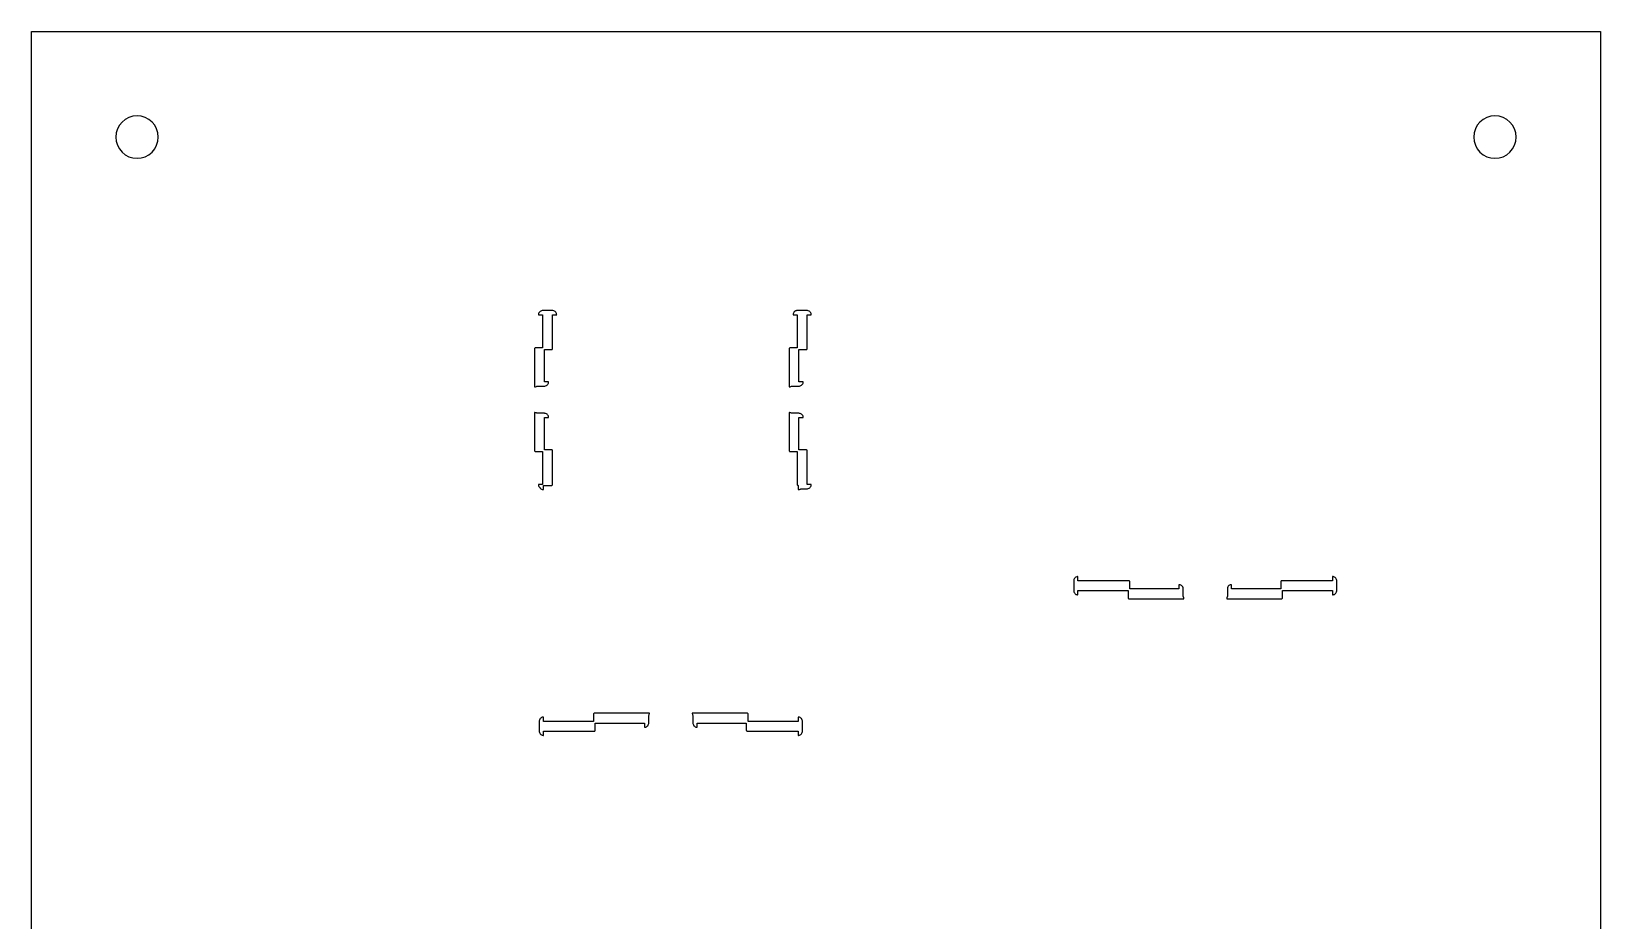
# Model space of a CAD drawing. Header units: millimetres. Extents: x 68 to 252, y 288 to 712.
# Drawn here: x 67.5 to 252.5, y 607.7 to 712.5 of the extents above; entities that cross this region are included whole.
import ezdxf

# ---------------------------------------------------------------- set-up
doc = ezdxf.new("R2010")
doc.units = ezdxf.units.MM

msp = doc.modelspace()

# ---------------------------------------------------------------- linework, layer by layer
for p, q in [((67.55, 287.55), (67.55, 712.45)), ((67.55, 712.45), (252.45, 712.45)), ((252.45, 712.45), (252.45, 287.55)), ((77.69, 700.96), (77.55, 700.49)), ((77.92, 701.39), (77.69, 700.96)), ((78.23, 701.77), (77.92, 701.39)), ((78.61, 702.08), (78.23, 701.77)), ((79.04, 702.31), (78.61, 702.08)), ((79.51, 702.45), (79.04, 702.31)), ((80, 702.5), (79.51, 702.45)), ((80.49, 702.45), (80, 702.5)), ((80.96, 702.31), (80.49, 702.45)), ((81.39, 702.08), (80.96, 702.31)), ((81.77, 701.77), (81.39, 702.08)), ((82.08, 701.39), (81.77, 701.77)), ((82.31, 700.96), (82.08, 701.39)), ((82.45, 700.49), (82.31, 700.96)), ((237.69, 700.96), (237.55, 700.49)), ((237.92, 701.39), (237.69, 700.96)), ((238.23, 701.77), (237.92, 701.39)), ((238.61, 702.08), (238.23, 701.77)), ((239.04, 702.31), (238.61, 702.08)), ((239.51, 702.45), (239.04, 702.31)), ((240, 702.5), (239.51, 702.45)), ((240.49, 702.45), (240, 702.5)), ((240.96, 702.31), (240.49, 702.45)), ((241.39, 702.08), (240.96, 702.31)), ((241.77, 701.77), (241.39, 702.08)), ((242.08, 701.39), (241.77, 701.77)), ((242.31, 700.96), (242.08, 701.39)), ((242.45, 700.49), (242.31, 700.96)), ((77.55, 700.49), (77.5, 700)), ((77.5, 700), (77.55, 699.51)), ((77.55, 699.51), (77.69, 699.04)), ((77.69, 699.04), (77.92, 698.61)), ((82.08, 698.61), (82.31, 699.04)), ((82.31, 699.04), (82.45, 699.51)), ((82.5, 700), (82.45, 700.49)), ((82.45, 699.51), (82.5, 700)), ((82.5, 700), (82.5, 700)), ((237.55, 700.49), (237.5, 700)), ((237.5, 700), (237.55, 699.51)), ((237.55, 699.51), (237.69, 699.04)), ((237.69, 699.04), (237.92, 698.61)), ((242.08, 698.61), (242.31, 699.04)), ((242.31, 699.04), (242.45, 699.51)), ((242.5, 700), (242.45, 700.49)), ((242.45, 699.51), (242.5, 700)), ((242.5, 700), (242.5, 700)), ((77.92, 698.61), (78.23, 698.23)), ((78.23, 698.23), (78.61, 697.92)), ((78.61, 697.92), (79.04, 697.69)), ((79.04, 697.69), (79.51, 697.55)), ((79.51, 697.55), (80, 697.5)), ((80, 697.5), (80.49, 697.55)), ((80.49, 697.55), (80.96, 697.69)), ((80.96, 697.69), (81.39, 697.92)), ((81.39, 697.92), (81.77, 698.23)), ((81.77, 698.23), (82.08, 698.61)), ((237.92, 698.61), (238.23, 698.23)), ((238.23, 698.23), (238.61, 697.92)), ((238.61, 697.92), (239.04, 697.69)), ((239.04, 697.69), (239.51, 697.55)), ((239.51, 697.55), (240, 697.5)), ((240, 697.5), (240.49, 697.55)), ((240.49, 697.55), (240.96, 697.69)), ((240.96, 697.69), (241.39, 697.92)), ((241.39, 697.92), (241.77, 698.23)), ((241.77, 698.23), (242.08, 698.61)), ((127.32, 679.2), (127.3, 679.11)), ((127.3, 679.11), (127.3, 679.11)), ((127.3, 679.11), (127.3, 679.06)), ((127.3, 679.06), (127.79, 679.06)), ((127.35, 679.29), (127.32, 679.2)), ((127.32, 679.2), (127.32, 679.2)), ((127.41, 679.37), (127.35, 679.29)), ((127.35, 679.29), (127.35, 679.29)), ((127.48, 679.44), (127.41, 679.37)), ((127.41, 679.37), (127.41, 679.37)), ((127.56, 679.5), (127.48, 679.44)), ((127.48, 679.44), (127.48, 679.44)), ((127.65, 679.53), (127.56, 679.5)), ((127.56, 679.5), (127.56, 679.5)), ((127.75, 679.55), (127.65, 679.53)), ((127.65, 679.53), (127.65, 679.53)), ((127.8, 679.56), (127.75, 679.55)), ((127.75, 679.55), (127.75, 679.55)), ((127.79, 679.06), (127.79, 675.16)), ((127.99, 679.56), (127.8, 679.56)), ((128.73, 679.56), (127.99, 679.56)), ((128.83, 679.56), (128.73, 679.56)), ((128.95, 679.56), (128.83, 679.56)), ((129, 679.55), (128.95, 679.56)), ((128.95, 679.06), (129.45, 679.06)), ((128.95, 675.06), (128.95, 679.06)), ((128.95, 679.06), (128.95, 679.06)), ((129.09, 679.53), (129, 679.55)), ((129, 679.55), (129, 679.55)), ((129.18, 679.5), (129.09, 679.53)), ((129.09, 679.53), (129.09, 679.53)), ((129.26, 679.44), (129.18, 679.5)), ((129.18, 679.5), (129.18, 679.5)), ((129.33, 679.37), (129.26, 679.44)), ((129.26, 679.44), (129.26, 679.44)), ((129.39, 679.29), (129.33, 679.37)), ((129.33, 679.37), (129.33, 679.37)), ((129.42, 679.2), (129.39, 679.29)), ((129.39, 679.29), (129.39, 679.29)), ((129.44, 679.11), (129.42, 679.2)), ((129.42, 679.2), (129.42, 679.2)), ((129.45, 679.06), (129.44, 679.11)), ((129.44, 679.11), (129.44, 679.11)), ((157.31, 679.15), (157.3, 679.15)), ((157.3, 679.15), (157.3, 679.15)), ((157.3, 679.15), (157.3, 679.15)), ((157.3, 679.15), (157.3, 679.15)), ((157.3, 679.15), (157.3, 679.08)), ((157.3, 679.08), (157.3, 679.08)), ((157.3, 679.08), (157.3, 679.06)), ((157.3, 679.06), (157.79, 679.06)), ((157.3, 679.06), (157.3, 679.06)), ((157.33, 679.24), (157.31, 679.18)), ((157.31, 679.18), (157.31, 679.18)), ((157.31, 679.18), (157.31, 679.15)), ((157.35, 679.27), (157.33, 679.25)), ((157.33, 679.25), (157.33, 679.24)), ((157.33, 679.24), (157.33, 679.24)), ((157.33, 679.24), (157.33, 679.24)), ((157.33, 679.24), (157.33, 679.24)), ((157.37, 679.32), (157.35, 679.27)), ((157.35, 679.27), (157.35, 679.27)), ((157.38, 679.33), (157.37, 679.32)), ((157.37, 679.32), (157.37, 679.32)), ((157.4, 679.36), (157.38, 679.33)), ((157.38, 679.33), (157.38, 679.33)), ((157.38, 679.33), (157.38, 679.33)), ((157.43, 679.39), (157.4, 679.36)), ((157.4, 679.36), (157.4, 679.36)), ((157.44, 679.4), (157.43, 679.39)), ((157.43, 679.39), (157.43, 679.39)), ((157.46, 679.43), (157.44, 679.41)), ((157.44, 679.41), (157.44, 679.4)), ((157.44, 679.4), (157.44, 679.4)), ((157.49, 679.45), (157.46, 679.43)), ((157.46, 679.43), (157.46, 679.43)), ((157.51, 679.46), (157.49, 679.45)), ((157.49, 679.45), (157.49, 679.45)), ((157.52, 679.47), (157.51, 679.46)), ((157.51, 679.46), (157.51, 679.46)), ((157.54, 679.48), (157.52, 679.47)), ((157.57, 679.5), (157.54, 679.48)), ((157.54, 679.48), (157.54, 679.48)), ((157.59, 679.51), (157.57, 679.5)), ((157.57, 679.5), (157.57, 679.5)), ((157.6, 679.52), (157.59, 679.51)), ((157.59, 679.51), (157.59, 679.51)), ((157.62, 679.52), (157.6, 679.52)), ((157.66, 679.54), (157.62, 679.52)), ((157.62, 679.52), (157.62, 679.52)), ((157.69, 679.54), (157.66, 679.54)), ((157.66, 679.54), (157.66, 679.54)), ((157.7, 679.55), (157.69, 679.54)), ((157.69, 679.54), (157.69, 679.54)), ((157.71, 679.55), (157.7, 679.55)), ((157.75, 679.55), (157.71, 679.55)), ((157.71, 679.55), (157.71, 679.55)), ((157.8, 679.56), (157.75, 679.55)), ((157.75, 679.55), (157.75, 679.55)), ((157.79, 679.06), (157.79, 675.16)), ((157.89, 679.56), (157.8, 679.56)), ((158.95, 679.56), (157.89, 679.56)), ((159, 679.55), (158.95, 679.56)), ((158.95, 675.06), (158.95, 679.06)), ((158.95, 679.06), (159.45, 679.06)), ((159.09, 679.53), (159, 679.55)), ((159, 679.55), (159, 679.55)), ((159.18, 679.5), (159.09, 679.53)), ((159.09, 679.53), (159.09, 679.53)), ((159.26, 679.44), (159.18, 679.5)), ((159.18, 679.5), (159.18, 679.5)), ((159.33, 679.37), (159.26, 679.44)), ((159.26, 679.44), (159.26, 679.44)), ((159.39, 679.29), (159.33, 679.37)), ((159.33, 679.37), (159.33, 679.37)), ((159.42, 679.2), (159.39, 679.29)), ((159.39, 679.29), (159.39, 679.29)), ((159.44, 679.11), (159.42, 679.2)), ((159.42, 679.2), (159.42, 679.2)), ((159.45, 679.06), (159.44, 679.11)), ((159.44, 679.11), (159.44, 679.11)), ((126.85, 675.1), (126.84, 675.08)), ((126.84, 675.08), (126.84, 675.06)), ((126.84, 675.06), (126.84, 670.58)), ((126.86, 675.11), (126.85, 675.1)), ((126.87, 675.13), (126.86, 675.11)), ((126.89, 675.14), (126.87, 675.13)), ((126.9, 675.15), (126.89, 675.14)), ((126.92, 675.16), (126.9, 675.15)), ((126.94, 675.16), (126.92, 675.16)), ((127.79, 675.16), (126.94, 675.16)), ((127.99, 671.16), (127.99, 674.96)), ((127.99, 674.96), (128.85, 674.96)), ((128.85, 674.96), (128.87, 674.96)), ((128.87, 674.96), (128.89, 674.97)), ((128.89, 674.97), (128.9, 674.97)), ((128.9, 674.97), (128.92, 674.99)), ((128.92, 674.99), (128.93, 675)), ((128.93, 675), (128.94, 675.02)), ((128.94, 675.02), (128.95, 675.04)), ((128.95, 675.04), (128.95, 675.06)), ((156.85, 675.1), (156.84, 675.08)), ((156.84, 675.08), (156.84, 675.06)), ((156.84, 675.06), (156.84, 670.58)), ((156.86, 675.11), (156.85, 675.1)), ((156.87, 675.13), (156.86, 675.11)), ((156.89, 675.14), (156.87, 675.13)), ((156.9, 675.15), (156.89, 675.14)), ((156.92, 675.16), (156.9, 675.15)), ((156.94, 675.16), (156.92, 675.16)), ((157.79, 675.16), (156.94, 675.16)), ((157.99, 671.16), (157.99, 674.96)), ((157.99, 674.96), (158.85, 674.96)), ((158.85, 674.96), (158.87, 674.96)), ((158.87, 674.96), (158.89, 674.97)), ((158.89, 674.97), (158.9, 674.97)), ((158.9, 674.97), (158.92, 674.99)), ((158.92, 674.99), (158.93, 675)), ((158.93, 675), (158.94, 675.02)), ((158.94, 675.02), (158.95, 675.04)), ((158.95, 675.04), (158.95, 675.06)), ((126.84, 670.58), (126.84, 670.58)), ((126.84, 670.58), (126.86, 670.58)), ((126.86, 670.58), (126.96, 670.59)), ((126.86, 670.58), (126.86, 670.58)), ((126.96, 670.59), (127.05, 670.62)), ((126.96, 670.59), (126.96, 670.59)), ((127.05, 670.62), (127.11, 670.66)), ((127.05, 670.62), (127.05, 670.62)), ((127.11, 670.66), (127.11, 670.66)), ((127.11, 670.66), (127.11, 670.66)), ((127.11, 670.66), (127.11, 670.66)), ((127.11, 670.66), (127.99, 670.66)), ((128.49, 671.16), (127.99, 671.16)), ((127.99, 670.66), (128.04, 670.66)), ((128.04, 670.66), (128.14, 670.68)), ((128.04, 670.66), (128.04, 670.66)), ((128.14, 670.68), (128.23, 670.72)), ((128.14, 670.68), (128.14, 670.68)), ((128.23, 670.72), (128.31, 670.77)), ((128.23, 670.72), (128.23, 670.72)), ((128.31, 670.77), (128.38, 670.84)), ((128.31, 670.77), (128.31, 670.77)), ((128.38, 670.84), (128.43, 670.92)), ((128.38, 670.84), (128.38, 670.84)), ((128.43, 670.92), (128.47, 671.01)), ((128.43, 670.92), (128.43, 670.92)), ((128.47, 671.01), (128.49, 671.11)), ((128.47, 671.01), (128.47, 671.01)), ((128.49, 671.11), (128.49, 671.16)), ((128.49, 671.11), (128.49, 671.11)), ((156.84, 670.58), (156.84, 670.58)), ((156.84, 670.58), (156.86, 670.58)), ((156.86, 670.58), (156.96, 670.59)), ((156.86, 670.58), (156.86, 670.58)), ((156.96, 670.59), (157.05, 670.62)), ((156.96, 670.59), (156.96, 670.59)), ((157.05, 670.62), (157.11, 670.66)), ((157.05, 670.62), (157.05, 670.62)), ((157.11, 670.66), (157.11, 670.66)), ((157.11, 670.66), (157.11, 670.66)), ((157.11, 670.66), (157.11, 670.66)), ((157.11, 670.66), (157.99, 670.66)), ((158.49, 671.16), (157.99, 671.16)), ((157.99, 670.66), (158.04, 670.66)), ((158.04, 670.66), (158.14, 670.68)), ((158.04, 670.66), (158.04, 670.66)), ((158.14, 670.68), (158.23, 670.72)), ((158.14, 670.68), (158.14, 670.68)), ((158.23, 670.72), (158.31, 670.77)), ((158.23, 670.72), (158.23, 670.72)), ((158.31, 670.77), (158.38, 670.84)), ((158.31, 670.77), (158.31, 670.77)), ((158.38, 670.84), (158.43, 670.92)), ((158.38, 670.84), (158.38, 670.84)), ((158.43, 670.92), (158.47, 671.01)), ((158.43, 670.92), (158.43, 670.92)), ((158.47, 671.01), (158.49, 671.11)), ((158.47, 671.01), (158.47, 671.01)), ((158.49, 671.11), (158.49, 671.16)), ((158.49, 671.11), (158.49, 671.11)), ((126.86, 667.54), (126.84, 667.54)), ((126.84, 667.54), (126.84, 667.54)), ((126.84, 667.54), (126.84, 663.06)), ((126.96, 667.52), (126.86, 667.54)), ((126.86, 667.54), (126.86, 667.54)), ((127.05, 667.49), (126.96, 667.52)), ((126.96, 667.52), (126.96, 667.52)), ((156.84, 667.54), (156.84, 663.06)), ((156.86, 667.54), (156.84, 667.54)), ((156.84, 667.54), (156.84, 667.54)), ((156.84, 667.54), (156.84, 667.54)), ((156.96, 667.52), (156.86, 667.54)), ((156.86, 667.54), (156.86, 667.54)), ((157.05, 667.49), (156.96, 667.52)), ((156.96, 667.52), (156.96, 667.52)), ((127.11, 667.46), (127.05, 667.49)), ((127.05, 667.49), (127.05, 667.49)), ((127.99, 667.46), (127.11, 667.46)), ((127.11, 667.46), (127.11, 667.46)), ((127.11, 667.46), (127.11, 667.46)), ((127.11, 667.46), (127.11, 667.46)), ((128.04, 667.45), (127.99, 667.46)), ((127.99, 663.16), (127.99, 666.96)), ((127.99, 666.96), (128.49, 666.96)), ((128.14, 667.43), (128.04, 667.45)), ((128.04, 667.45), (128.04, 667.45)), ((128.23, 667.4), (128.14, 667.43)), ((128.14, 667.43), (128.14, 667.43)), ((128.31, 667.34), (128.23, 667.4)), ((128.23, 667.4), (128.23, 667.4)), ((128.38, 667.27), (128.31, 667.34)), ((128.31, 667.34), (128.31, 667.34)), ((128.43, 667.19), (128.38, 667.27)), ((128.38, 667.27), (128.38, 667.27)), ((128.47, 667.1), (128.43, 667.19)), ((128.43, 667.19), (128.43, 667.19)), ((128.49, 667.01), (128.47, 667.1)), ((128.47, 667.1), (128.47, 667.1)), ((128.49, 666.96), (128.49, 667.01)), ((128.49, 667.01), (128.49, 667.01)), ((157.11, 667.46), (157.05, 667.49)), ((157.05, 667.49), (157.05, 667.49)), ((157.99, 667.46), (157.11, 667.46)), ((157.11, 667.46), (157.11, 667.46)), ((157.11, 667.46), (157.11, 667.46)), ((157.11, 667.46), (157.11, 667.46)), ((158.04, 667.45), (157.99, 667.46)), ((157.99, 663.16), (157.99, 666.96)), ((157.99, 666.96), (158.49, 666.96)), ((158.14, 667.43), (158.04, 667.45)), ((158.04, 667.45), (158.04, 667.45)), ((158.23, 667.4), (158.14, 667.43)), ((158.14, 667.43), (158.14, 667.43)), ((158.31, 667.34), (158.23, 667.4)), ((158.23, 667.4), (158.23, 667.4)), ((158.38, 667.27), (158.31, 667.34)), ((158.31, 667.34), (158.31, 667.34)), ((158.43, 667.19), (158.38, 667.27)), ((158.38, 667.27), (158.38, 667.27)), ((158.47, 667.1), (158.43, 667.19)), ((158.43, 667.19), (158.43, 667.19)), ((158.49, 667.01), (158.47, 667.1)), ((158.47, 667.1), (158.47, 667.1)), ((158.49, 666.96), (158.49, 667.01)), ((158.49, 667.01), (158.49, 667.01)), ((126.84, 663.06), (126.84, 663.04)), ((126.84, 663.04), (126.85, 663.02)), ((126.85, 663.02), (126.86, 663)), ((126.86, 663), (126.87, 662.99)), ((126.87, 662.99), (126.89, 662.97)), ((126.89, 662.97), (126.9, 662.97)), ((126.9, 662.97), (126.92, 662.96)), ((126.92, 662.96), (126.94, 662.96)), ((126.94, 662.96), (127.79, 662.96)), ((127.79, 662.96), (127.79, 659.06)), ((128.85, 663.16), (127.99, 663.16)), ((128.87, 663.16), (128.85, 663.16)), ((128.89, 663.15), (128.87, 663.16)), ((128.9, 663.14), (128.89, 663.15)), ((128.92, 663.13), (128.9, 663.14)), ((128.93, 663.11), (128.92, 663.13)), ((128.94, 663.1), (128.93, 663.11)), ((128.95, 663.08), (128.94, 663.1)), ((128.95, 663.06), (128.95, 663.08)), ((128.95, 659.06), (128.95, 663.06)), ((156.84, 663.06), (156.84, 663.04)), ((156.84, 663.04), (156.85, 663.02)), ((156.85, 663.02), (156.86, 663)), ((156.86, 663), (156.87, 662.99)), ((156.87, 662.99), (156.89, 662.97)), ((156.89, 662.97), (156.9, 662.97)), ((156.9, 662.97), (156.92, 662.96)), ((156.92, 662.96), (156.94, 662.96)), ((156.94, 662.96), (157.79, 662.96)), ((157.79, 662.96), (157.79, 659.06)), ((158.85, 663.16), (157.99, 663.16)), ((158.87, 663.16), (158.85, 663.16)), ((158.89, 663.15), (158.87, 663.16)), ((158.9, 663.14), (158.89, 663.15)), ((158.92, 663.13), (158.9, 663.14)), ((158.93, 663.11), (158.92, 663.13)), ((158.94, 663.1), (158.93, 663.11)), ((158.95, 663.08), (158.94, 663.1)), ((158.95, 663.06), (158.95, 663.08)), ((158.95, 659.06), (158.95, 663.06)), ((127.79, 659.06), (127.3, 659.06)), ((127.3, 659.06), (127.3, 659.01)), ((127.3, 659.01), (127.3, 659.01)), ((127.3, 659.01), (127.32, 658.91)), ((127.32, 658.91), (127.32, 658.91)), ((127.32, 658.91), (127.35, 658.82)), ((127.35, 658.82), (127.35, 658.82)), ((127.35, 658.82), (127.41, 658.74)), ((127.41, 658.74), (127.41, 658.74)), ((127.41, 658.74), (127.48, 658.67)), ((127.48, 658.67), (127.48, 658.67)), ((127.48, 658.67), (127.5, 658.66)), ((127.5, 658.66), (127.5, 658.66)), ((127.5, 658.66), (127.5, 658.66)), ((127.5, 658.66), (127.51, 658.64)), ((127.51, 658.64), (127.51, 658.64)), ((127.51, 658.64), (127.58, 658.57)), ((127.58, 658.57), (127.58, 658.57)), ((127.58, 658.57), (127.66, 658.52)), ((127.66, 658.52), (127.66, 658.52)), ((127.66, 658.52), (127.75, 658.48)), ((127.75, 658.48), (127.75, 658.48)), ((127.75, 658.48), (127.85, 658.46)), ((127.85, 658.46), (127.85, 658.46)), ((127.85, 658.46), (127.89, 658.46)), ((127.89, 658.46), (127.89, 658.96)), ((127.89, 658.96), (128.85, 658.96)), ((127.89, 658.46), (127.89, 658.46)), ((128.85, 658.96), (128.87, 658.96)), ((128.87, 658.96), (128.89, 658.97)), ((128.89, 658.97), (128.9, 658.97)), ((128.9, 658.97), (128.92, 658.99)), ((128.92, 658.99), (128.93, 659)), ((128.93, 659), (128.94, 659.02)), ((128.94, 659.02), (128.95, 659.04)), ((128.95, 659.04), (128.95, 659.06)), ((157.79, 659.06), (157.8, 659.04)), ((157.8, 659.04), (157.8, 659.02)), ((157.8, 659.02), (157.81, 659)), ((157.81, 659), (157.82, 658.99)), ((157.82, 658.99), (157.84, 658.97)), ((157.84, 658.97), (157.86, 658.97)), ((157.86, 658.97), (157.88, 658.96)), ((157.88, 658.96), (157.89, 658.96)), ((157.89, 658.96), (157.89, 658.46)), ((157.89, 658.46), (157.98, 658.47)), ((157.98, 658.47), (158.07, 658.49)), ((157.98, 658.47), (157.98, 658.47)), ((158.07, 658.49), (158.16, 658.53)), ((158.07, 658.49), (158.07, 658.49)), ((158.16, 658.53), (158.19, 658.56)), ((158.16, 658.53), (158.16, 658.53)), ((158.19, 658.56), (158.19, 658.56)), ((158.19, 658.56), (158.19, 658.56)), ((158.19, 658.56), (158.19, 658.56)), ((158.19, 658.56), (158.95, 658.56)), ((159.45, 659.06), (158.95, 659.06)), ((158.95, 658.56), (159, 658.56)), ((159, 658.56), (159.09, 658.58)), ((159, 658.56), (159, 658.56)), ((159.09, 658.58), (159.18, 658.62)), ((159.09, 658.58), (159.09, 658.58)), ((159.18, 658.62), (159.26, 658.67)), ((159.18, 658.62), (159.18, 658.62)), ((159.26, 658.67), (159.33, 658.74)), ((159.26, 658.67), (159.26, 658.67)), ((159.33, 658.74), (159.39, 658.82)), ((159.33, 658.74), (159.33, 658.74)), ((159.39, 658.82), (159.42, 658.91)), ((159.39, 658.82), (159.39, 658.82)), ((159.42, 658.91), (159.44, 659.01)), ((159.42, 658.91), (159.42, 658.91)), ((159.44, 659.01), (159.45, 659.06)), ((159.44, 659.01), (159.44, 659.01)), ((190.39, 647.86), (190.37, 647.77)), ((190.37, 647.77), (190.37, 647.77)), ((190.37, 647.77), (190.37, 647.72)), ((190.37, 647.72), (190.37, 646.57)), ((190.43, 647.95), (190.39, 647.86)), ((190.39, 647.86), (190.39, 647.86)), ((190.48, 648.03), (190.43, 647.95)), ((190.43, 647.95), (190.43, 647.95)), ((190.55, 648.1), (190.48, 648.03)), ((190.48, 648.03), (190.48, 648.03)), ((190.63, 648.16), (190.55, 648.1)), ((190.55, 648.1), (190.55, 648.1)), ((190.72, 648.19), (190.63, 648.16)), ((190.63, 648.16), (190.63, 648.16)), ((190.82, 648.21), (190.72, 648.19)), ((190.72, 648.19), (190.72, 648.19)), ((190.87, 648.22), (190.82, 648.21)), ((190.82, 648.21), (190.82, 648.21)), ((190.87, 647.72), (190.87, 648.22)), ((196.87, 647.72), (190.87, 647.72)), ((196.89, 647.72), (196.87, 647.72)), ((196.91, 647.71), (196.89, 647.72)), ((196.92, 647.7), (196.91, 647.71)), ((196.94, 647.69), (196.92, 647.7)), ((196.95, 647.67), (196.94, 647.69)), ((196.96, 647.66), (196.95, 647.67)), ((196.97, 647.64), (196.96, 647.66)), ((196.97, 647.62), (196.97, 647.64)), ((196.97, 646.76), (196.97, 647.62)), ((202.77, 647.26), (202.77, 646.76)), ((202.82, 647.26), (202.77, 647.26)), ((202.77, 647.26), (202.77, 647.26)), ((202.91, 647.24), (202.82, 647.26)), ((202.82, 647.26), (202.82, 647.26)), ((203, 647.2), (202.91, 647.24)), ((202.91, 647.24), (202.91, 647.24)), ((203.08, 647.15), (203, 647.2)), ((203, 647.2), (203, 647.2)), ((208.73, 647.2), (208.65, 647.15)), ((208.82, 647.24), (208.73, 647.2)), ((208.73, 647.2), (208.73, 647.2)), ((208.92, 647.26), (208.82, 647.24)), ((208.82, 647.24), (208.82, 647.24)), ((208.97, 647.26), (208.92, 647.26)), ((208.92, 647.26), (208.92, 647.26)), ((208.97, 646.76), (208.97, 647.26)), ((214.78, 647.66), (214.77, 647.64)), ((214.77, 647.64), (214.77, 647.62)), ((214.77, 647.62), (214.77, 646.76)), ((214.79, 647.67), (214.78, 647.66)), ((214.8, 647.69), (214.79, 647.67)), ((214.81, 647.7), (214.8, 647.69)), ((214.83, 647.71), (214.81, 647.7)), ((214.85, 647.72), (214.83, 647.71)), ((214.87, 647.72), (214.85, 647.72)), ((220.87, 647.72), (214.87, 647.72)), ((220.87, 648.22), (220.87, 647.72)), ((220.92, 648.21), (220.87, 648.22)), ((220.87, 648.22), (220.87, 648.22)), ((221.01, 648.19), (220.92, 648.21)), ((220.92, 648.21), (220.92, 648.21)), ((221.1, 648.16), (221.01, 648.19)), ((221.01, 648.19), (221.01, 648.19)), ((221.18, 648.1), (221.1, 648.16)), ((221.1, 648.16), (221.1, 648.16)), ((221.25, 648.03), (221.18, 648.1)), ((221.18, 648.1), (221.18, 648.1)), ((221.31, 647.95), (221.25, 648.03)), ((221.25, 648.03), (221.25, 648.03)), ((221.35, 647.86), (221.31, 647.95)), ((221.31, 647.95), (221.31, 647.95)), ((221.36, 647.77), (221.35, 647.86)), ((221.35, 647.86), (221.35, 647.86)), ((221.37, 647.72), (221.36, 647.77)), ((221.36, 647.77), (221.36, 647.77)), ((221.37, 646.57), (221.37, 647.72)), ((190.37, 646.57), (190.37, 646.52)), ((190.37, 646.52), (190.37, 646.52)), ((190.37, 646.52), (190.39, 646.42)), ((190.39, 646.42), (190.39, 646.42)), ((190.39, 646.42), (190.43, 646.33)), ((190.43, 646.33), (190.43, 646.33)), ((190.43, 646.33), (190.48, 646.25)), ((190.48, 646.25), (190.48, 646.25)), ((190.48, 646.25), (190.55, 646.18)), ((190.55, 646.18), (190.55, 646.18)), ((190.55, 646.18), (190.63, 646.12)), ((190.63, 646.12), (190.63, 646.12)), ((190.63, 646.12), (190.72, 646.09)), ((190.72, 646.09), (190.72, 646.09)), ((190.72, 646.09), (190.82, 646.07)), ((190.82, 646.07), (190.82, 646.07)), ((190.82, 646.07), (190.87, 646.07)), ((190.87, 646.07), (190.87, 646.56)), ((190.87, 646.56), (196.77, 646.56)), ((196.77, 646.56), (196.77, 645.71)), ((196.77, 645.71), (196.77, 645.69)), ((196.77, 645.69), (196.78, 645.67)), ((196.78, 645.67), (196.79, 645.66)), ((196.79, 645.66), (196.8, 645.64)), ((196.8, 645.64), (196.81, 645.63)), ((196.81, 645.63), (196.83, 645.62)), ((196.83, 645.62), (196.85, 645.61)), ((196.85, 645.61), (196.87, 645.61)), ((196.87, 645.61), (203.35, 645.61)), ((202.77, 646.76), (196.97, 646.76)), ((203.15, 647.08), (203.08, 647.15)), ((203.08, 647.15), (203.08, 647.15)), ((203.21, 647), (203.15, 647.08)), ((203.15, 647.08), (203.15, 647.08)), ((203.25, 646.91), (203.21, 647)), ((203.21, 647), (203.21, 647)), ((203.26, 646.81), (203.25, 646.91)), ((203.25, 646.91), (203.25, 646.91)), ((203.27, 646.76), (203.26, 646.81)), ((203.26, 646.81), (203.26, 646.81)), ((203.27, 645.88), (203.27, 646.76)), ((203.3, 645.82), (203.27, 645.88)), ((203.27, 645.88), (203.27, 645.88)), ((203.27, 645.88), (203.27, 645.88)), ((203.27, 645.88), (203.27, 645.88)), ((203.33, 645.73), (203.3, 645.82)), ((203.3, 645.82), (203.3, 645.82)), ((203.35, 645.63), (203.33, 645.73)), ((203.33, 645.73), (203.33, 645.73)), ((203.35, 645.61), (203.35, 645.63)), ((203.35, 645.63), (203.35, 645.63)), ((203.35, 645.61), (203.35, 645.61)), ((208.4, 645.73), (208.39, 645.63)), ((208.39, 645.63), (208.39, 645.63)), ((208.39, 645.63), (208.39, 645.61)), ((208.39, 645.61), (208.39, 645.61)), ((208.39, 645.61), (214.87, 645.61)), ((208.43, 645.82), (208.4, 645.73)), ((208.4, 645.73), (208.4, 645.73)), ((208.47, 645.88), (208.43, 645.82)), ((208.43, 645.82), (208.43, 645.82)), ((208.49, 646.91), (208.47, 646.81)), ((208.47, 646.81), (208.47, 646.81)), ((208.47, 646.81), (208.47, 646.76)), ((208.47, 646.76), (208.47, 645.88)), ((208.47, 645.88), (208.47, 645.88)), ((208.47, 645.88), (208.47, 645.88)), ((208.47, 645.88), (208.47, 645.88)), ((208.53, 647), (208.49, 646.91)), ((208.49, 646.91), (208.49, 646.91)), ((208.58, 647.08), (208.53, 647)), ((208.53, 647), (208.53, 647)), ((208.65, 647.15), (208.58, 647.08)), ((208.58, 647.08), (208.58, 647.08)), ((208.65, 647.15), (208.65, 647.15)), ((214.77, 646.76), (208.97, 646.76)), ((214.87, 645.61), (214.89, 645.61)), ((214.89, 645.61), (214.91, 645.62)), ((214.91, 645.62), (214.92, 645.63)), ((214.92, 645.63), (214.94, 645.64)), ((214.94, 645.64), (214.95, 645.66)), ((214.95, 645.66), (214.96, 645.67)), ((214.96, 645.67), (214.97, 645.69)), ((214.97, 645.71), (214.97, 646.56)), ((214.97, 646.56), (220.87, 646.56)), ((214.97, 645.69), (214.97, 645.71)), ((220.87, 646.56), (220.87, 646.07)), ((220.87, 646.07), (220.92, 646.07)), ((220.92, 646.07), (221.01, 646.09)), ((220.92, 646.07), (220.92, 646.07)), ((221.01, 646.09), (221.1, 646.12)), ((221.01, 646.09), (221.01, 646.09)), ((221.1, 646.12), (221.18, 646.18)), ((221.1, 646.12), (221.1, 646.12)), ((221.18, 646.18), (221.25, 646.25)), ((221.18, 646.18), (221.18, 646.18)), ((221.25, 646.25), (221.31, 646.33)), ((221.25, 646.25), (221.25, 646.25)), ((221.31, 646.33), (221.35, 646.42)), ((221.31, 646.33), (221.31, 646.33)), ((221.35, 646.42), (221.36, 646.52)), ((221.35, 646.42), (221.35, 646.42)), ((221.36, 646.52), (221.37, 646.57)), ((221.36, 646.52), (221.36, 646.52)), ((127.42, 631.3), (127.4, 631.21)), ((127.4, 631.21), (127.4, 631.21)), ((127.4, 631.21), (127.4, 631.16)), ((127.4, 631.16), (127.4, 630.01)), ((127.45, 631.4), (127.42, 631.3)), ((127.42, 631.3), (127.42, 631.3)), ((127.51, 631.48), (127.45, 631.4)), ((127.45, 631.4), (127.45, 631.4)), ((127.58, 631.55), (127.51, 631.48)), ((127.51, 631.48), (127.51, 631.48)), ((127.66, 631.6), (127.58, 631.55)), ((127.58, 631.55), (127.58, 631.55)), ((127.75, 631.64), (127.66, 631.6)), ((127.66, 631.6), (127.66, 631.6)), ((127.85, 631.66), (127.75, 631.64)), ((127.75, 631.64), (127.75, 631.64)), ((127.89, 631.66), (127.85, 631.66)), ((127.85, 631.66), (127.85, 631.66)), ((127.89, 631.16), (127.89, 631.66)), ((133.79, 631.16), (127.89, 631.16)), ((133.8, 632.03), (133.79, 632.01)), ((133.79, 632.01), (133.79, 631.16)), ((133.81, 632.07), (133.8, 632.05)), ((133.8, 632.05), (133.8, 632.03)), ((133.82, 632.08), (133.81, 632.07)), ((133.84, 632.1), (133.82, 632.08)), ((133.86, 632.11), (133.84, 632.1)), ((133.88, 632.11), (133.86, 632.11)), ((133.89, 632.11), (133.88, 632.11)), ((140.37, 632.11), (133.89, 632.11)), ((133.99, 630.11), (133.99, 630.96)), ((133.99, 630.96), (139.79, 630.96)), ((139.79, 630.96), (139.79, 630.46)), ((140.03, 630.52), (140.11, 630.58)), ((140.11, 630.58), (140.18, 630.64)), ((140.11, 630.58), (140.11, 630.58)), ((140.18, 630.64), (140.23, 630.73)), ((140.18, 630.64), (140.18, 630.64)), ((140.23, 630.73), (140.27, 630.82)), ((140.23, 630.73), (140.23, 630.73)), ((140.27, 630.82), (140.29, 630.91)), ((140.27, 630.82), (140.27, 630.82)), ((140.29, 631.84), (140.33, 631.91)), ((140.29, 630.96), (140.29, 631.84)), ((140.29, 631.84), (140.29, 631.84)), ((140.29, 631.84), (140.29, 631.84)), ((140.29, 631.84), (140.29, 631.84)), ((140.29, 630.91), (140.29, 630.96)), ((140.29, 630.91), (140.29, 630.91)), ((140.33, 631.91), (140.36, 632)), ((140.33, 631.91), (140.33, 631.91)), ((140.36, 632), (140.37, 632.09)), ((140.36, 632), (140.36, 632)), ((140.37, 632.09), (140.37, 632.11)), ((140.37, 632.11), (140.37, 632.11)), ((140.37, 632.09), (140.37, 632.09)), ((151.89, 632.11), (145.42, 632.11)), ((145.42, 632.11), (145.42, 632.11)), ((145.42, 632.11), (145.42, 632.09)), ((145.42, 632.09), (145.42, 632.09)), ((145.42, 632.09), (145.43, 632)), ((145.43, 632), (145.43, 632)), ((145.43, 632), (145.46, 631.91)), ((145.46, 631.91), (145.46, 631.91)), ((145.46, 631.91), (145.5, 631.84)), ((145.5, 631.84), (145.5, 631.84)), ((145.5, 631.84), (145.5, 631.84)), ((145.5, 631.84), (145.5, 631.84)), ((145.5, 631.84), (145.5, 630.96)), ((145.5, 630.96), (145.5, 630.91)), ((145.5, 630.91), (145.5, 630.91)), ((145.5, 630.91), (145.52, 630.82)), ((145.52, 630.82), (145.52, 630.82)), ((145.52, 630.82), (145.55, 630.73)), ((145.55, 630.73), (145.55, 630.73)), ((145.55, 630.73), (145.61, 630.64)), ((145.61, 630.64), (145.61, 630.64)), ((145.61, 630.64), (145.68, 630.58)), ((145.68, 630.58), (145.68, 630.58)), ((145.68, 630.58), (145.76, 630.52)), ((145.99, 630.46), (145.99, 630.96)), ((145.99, 630.96), (151.79, 630.96)), ((151.79, 630.96), (151.79, 630.11)), ((151.91, 632.11), (151.89, 632.11)), ((151.93, 632.11), (151.91, 632.11)), ((151.95, 632.1), (151.93, 632.11)), ((151.97, 632.08), (151.95, 632.1)), ((151.98, 632.07), (151.97, 632.08)), ((151.99, 632.05), (151.98, 632.07)), ((151.99, 632.03), (151.99, 632.05)), ((151.99, 632.01), (151.99, 632.03)), ((151.99, 631.16), (151.99, 632.01)), ((157.89, 631.16), (151.99, 631.16)), ((157.94, 631.66), (157.89, 631.66)), ((157.89, 631.66), (157.89, 631.16)), ((158.04, 631.64), (157.94, 631.66)), ((157.94, 631.66), (157.94, 631.66)), ((158.13, 631.6), (158.04, 631.64)), ((158.04, 631.64), (158.04, 631.64)), ((158.21, 631.55), (158.13, 631.6)), ((158.13, 631.6), (158.13, 631.6)), ((158.28, 631.48), (158.21, 631.55)), ((158.21, 631.55), (158.21, 631.55)), ((158.33, 631.4), (158.28, 631.48)), ((158.28, 631.48), (158.28, 631.48)), ((158.37, 631.3), (158.33, 631.4)), ((158.33, 631.4), (158.33, 631.4)), ((158.39, 631.21), (158.37, 631.3)), ((158.37, 631.3), (158.37, 631.3)), ((158.39, 631.16), (158.39, 631.21)), ((158.39, 631.21), (158.39, 631.21)), ((158.39, 630.01), (158.39, 631.16)), ((127.4, 630.01), (127.4, 629.96)), ((127.4, 629.96), (127.4, 629.96)), ((127.4, 629.96), (127.42, 629.86)), ((127.42, 629.86), (127.42, 629.86)), ((127.42, 629.86), (127.45, 629.77)), ((127.45, 629.77), (127.45, 629.77)), ((127.45, 629.77), (127.51, 629.69)), ((127.51, 629.69), (127.51, 629.69)), ((127.51, 629.69), (127.58, 629.62)), ((127.58, 629.62), (127.58, 629.62)), ((127.58, 629.62), (127.66, 629.57)), ((127.66, 629.57), (127.66, 629.57)), ((127.66, 629.57), (127.75, 629.53)), ((127.75, 629.53), (127.75, 629.53)), ((127.75, 629.53), (127.85, 629.51)), ((127.85, 629.51), (127.85, 629.51)), ((127.85, 629.51), (127.89, 629.51)), ((127.89, 629.51), (127.89, 630.01)), ((127.89, 630.01), (133.89, 630.01)), ((127.89, 629.51), (127.89, 629.51)), ((133.89, 630.01), (133.91, 630.01)), ((133.91, 630.01), (133.93, 630.02)), ((133.93, 630.02), (133.95, 630.03)), ((133.95, 630.03), (133.97, 630.04)), ((133.97, 630.04), (133.98, 630.05)), ((133.98, 630.05), (133.99, 630.07)), ((133.99, 630.09), (133.99, 630.11)), ((133.99, 630.07), (133.99, 630.09)), ((139.79, 630.46), (139.84, 630.46)), ((139.84, 630.46), (139.94, 630.48)), ((139.84, 630.46), (139.84, 630.46)), ((139.94, 630.48), (140.03, 630.52)), ((139.94, 630.48), (139.94, 630.48)), ((140.03, 630.52), (140.03, 630.52)), ((145.76, 630.52), (145.76, 630.52)), ((145.76, 630.52), (145.85, 630.48)), ((145.85, 630.48), (145.85, 630.48)), ((145.85, 630.48), (145.95, 630.46)), ((145.95, 630.46), (145.95, 630.46)), ((145.95, 630.46), (145.99, 630.46)), ((151.79, 630.11), (151.8, 630.09)), ((151.8, 630.09), (151.8, 630.07)), ((151.8, 630.07), (151.81, 630.05)), ((151.81, 630.05), (151.82, 630.04)), ((151.82, 630.04), (151.84, 630.03)), ((151.84, 630.03), (151.86, 630.02)), ((151.86, 630.02), (151.88, 630.01)), ((151.88, 630.01), (151.89, 630.01)), ((151.89, 630.01), (157.89, 630.01)), ((157.89, 630.01), (157.89, 629.51)), ((157.89, 630.01), (157.89, 630.01)), ((157.89, 629.51), (157.94, 629.51)), ((157.94, 629.51), (158.04, 629.53)), ((157.94, 629.51), (157.94, 629.51)), ((158.04, 629.53), (158.13, 629.57)), ((158.04, 629.53), (158.04, 629.53)), ((158.13, 629.57), (158.21, 629.62)), ((158.13, 629.57), (158.13, 629.57)), ((158.21, 629.62), (158.28, 629.69)), ((158.21, 629.62), (158.21, 629.62)), ((158.28, 629.69), (158.33, 629.77)), ((158.28, 629.69), (158.28, 629.69)), ((158.33, 629.77), (158.37, 629.86)), ((158.33, 629.77), (158.33, 629.77)), ((158.37, 629.86), (158.39, 629.96)), ((158.37, 629.86), (158.37, 629.86)), ((158.39, 629.96), (158.39, 630.01)), ((158.39, 629.96), (158.39, 629.96))]:
    msp.add_line(p, q)

doc.saveas('drawing.dxf')
